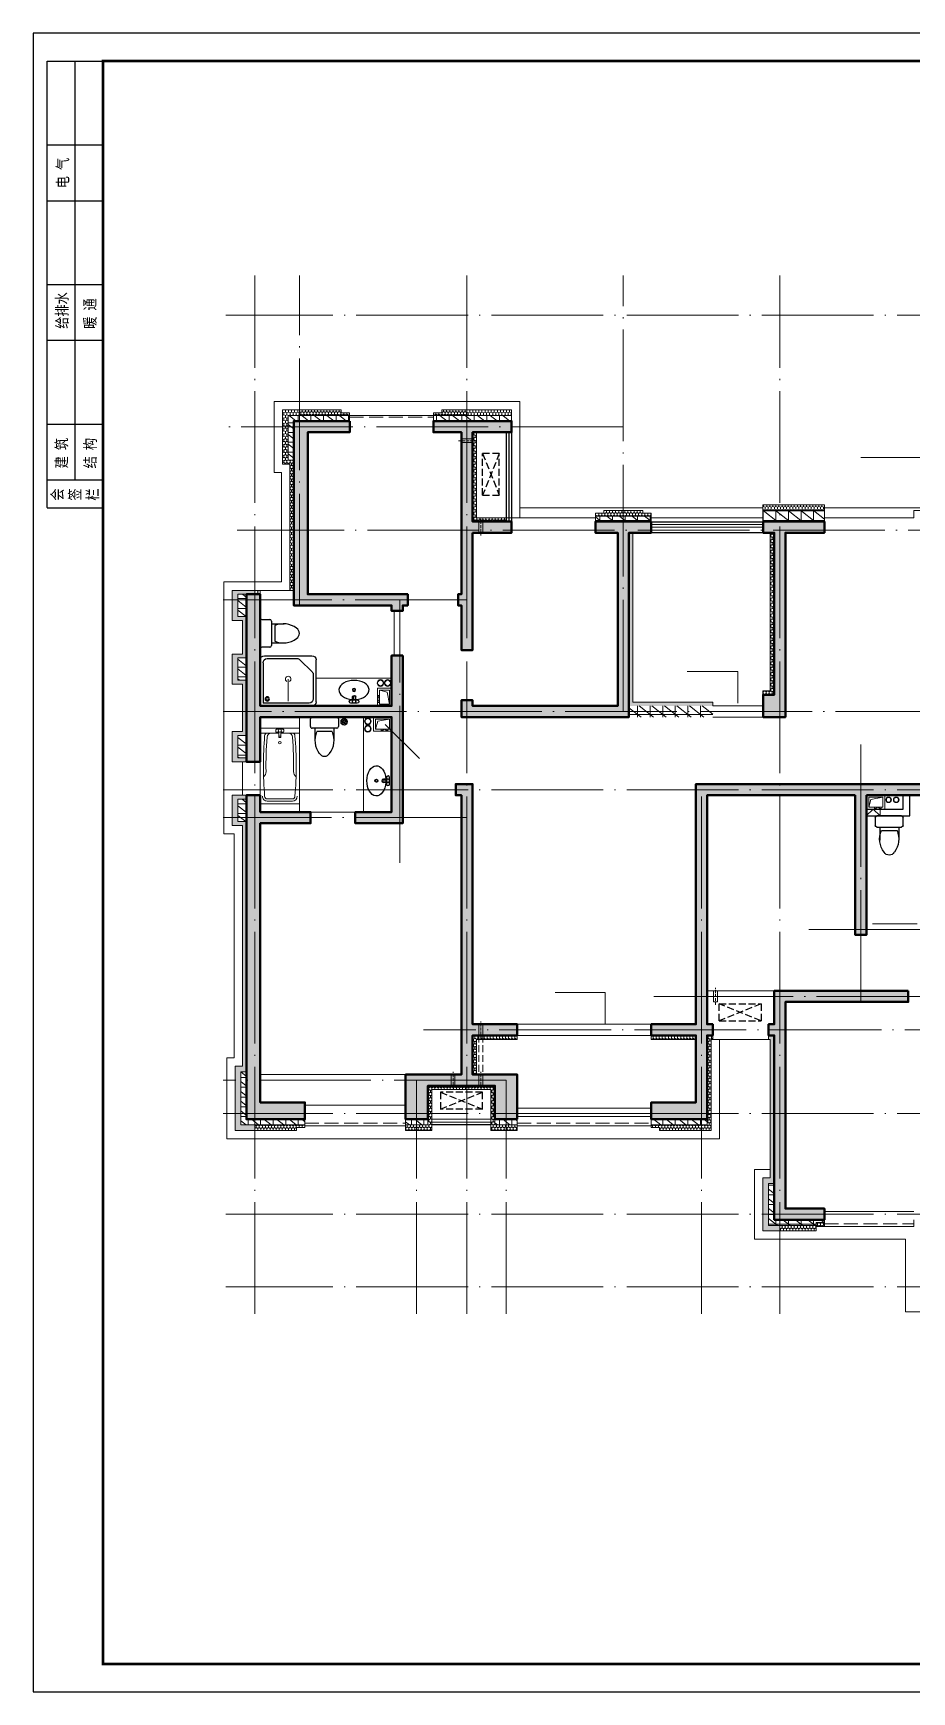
# Model space of a CAD drawing. Extents: x -32901 to 215436, y -92047 to 137701.
# Drawn here: x 162886 to 178616, y -92047 to -62347 of the extents above; entities that cross this region are included whole.
import ezdxf

# ---------------------------------------------------------------- set-up
doc = ezdxf.new("R2010")
doc.units = 0
doc.header["$LTSCALE"] = 1000
doc.header["$MEASUREMENT"] = 0
doc.linetypes.add('DASH', pattern=[0.35, 0.25, -0.1])
doc.linetypes.add('DOTE', pattern=[2.42, 2, -0.2, 0.02, -0.2])
doc.layers.get('0').update_dxf_attribs({"linetype": 'CONTINUOUS'})
for name, color, linetype, lineweight in [('AXIS', 3, 'CONTINUOUS', 20), ('DOTE', 1, 'CONTINUOUS', 9), ('LVTRY', 6, 'CONTINUOUS', 20), ('PUB_DIM', 3, 'CONTINUOUS', 20), ('PUB_TITLE', 4, 'CONTINUOUS', 25), ('TK', 7, 'CONTINUOUS', 25), ('WINDOW', 4, 'CONTINUOUS', 20), ('保温', 71, 'CONTINUOUS', 15), ('剪力墙', 150, 'CONTINUOUS', 50), ('墙填充', 254, 'CONTINUOUS', 18), ('栏杆', 40, 'CONTINUOUS', 18), ('洁具', 6, 'CONTINUOUS', 25), ('洞口层', 20, 'CONTINUOUS', 5), ('看线', 30, 'CONTINUOUS', 25), ('空心砖', 8, 'CONTINUOUS', 15), ('装饰墙', 11, 'CONTINUOUS', 15), ('装饰线', 201, 'CONTINUOUS', 18)]:
    doc.layers.add(name, color=color, linetype=linetype, lineweight=lineweight)
doc.styles.add('-宋体', font='NSimSun.ttf', dxfattribs={"width": 0.8})
doc.styles.add('dim_font', font='SIMPLEX.shx', dxfattribs={"width": 0.6})
pattern_1 = [(90, (489932.66, -65931.273), (27.4963, 47.625), [31.75, -63.5]), (330, (489932.66, -65931.273), (27.4963099, -47.6249943), [31.75, -63.5]), (30, (489932.66, -65931.273), (54.9926099, 5.7e-06), [-63.5, 31.75])]
pattern_2 = [(90, (489932.66, -145331.404), (27.4963, 47.625), [31.75, -63.5]), (330, (489932.66, -145331.404), (27.4963099, -47.6249943), [31.75, -63.5]), (30, (489932.66, -145331.404), (54.9926099, 5.7e-06), [-63.5, 31.75])]
pattern_3 = [(90, (422082.054, 72327.727), (27.4963, 47.625), [31.75, -63.5]), (330, (422082.054, 72327.727), (27.4963099, -47.6249943), [31.75, -63.5]), (30, (422082.054, 72327.727), (54.9926099, 5.7e-06), [-63.5, 31.75])]
pattern_4 = [(90, (422082.054, -83822.007), (27.4963, 47.625), [31.75, -63.5]), (330, (422082.054, -83822.007), (27.49631, -47.6249943), [31.75, -63.5]), (30, (422082.054, -83822.007), (54.99261, 5.7e-06), [-63.5, 31.75])]
pattern_5 = [(180, (422082.05, 20277.73), (0, 175), []), (142.125, (421882.05, 20277.73), (84.80764, 109.03833), []), (90, (421882.05, 20277.73), (225, 1e-14), [])]
pattern_6 = [(45, (8803.1, 34278.047), (-35.355339, 35.355339), []), (50, (8803.1, 34278.05), (143.452037, -12.550427), [15, -165]), (355, (8803.1, 34278.05), (-27.75027, 150.43843), [12, -132]), (100.4514, (8815.05, 34277), (115.701876, 137.88791), [12.74804, -140.22842]), (46.1842, (8803.1, 34318.05), (213.44821, -33.1038), [22.5, -247.5]), (96.6356, (8820.89, 34315.29), (186.93254, 194.82357), [19.12206, -210.3426]), (351.1842, (8803.1, 34318.05), (186.93239, 194.82372), [18, -198]), (21, (8823.1, 34308.05), (119.38141, -80.52378), [15, -165]), (326, (8823.1, 34308.05), (48.663066, 145.03001), [12, -132]), (71.4514, (8833.05, 34301.34), (168.044526, 64.5061), [12.74804, -140.22842]), (37.5, (8803.1, 34278.047), (2.431971, 66.578771), [0, -130.4, 0, -134, 0, -132.5]), (7.5, (8803.1, 34278.05), (52.613907, 78.882342), [0, -76.4, 0, -127.4, 0, -50.5]), (327.5, (8758.5, 34278.047), (106.764487, -4.510974), [0, -50, 0, -156, 0, -207]), (317.5, (8738.5, 34278.05), (116.637234, 20.020996), [0, -65, 0, -103.6, 0, -147])]
pattern_7 = [(45, (-188159.54, 103053.335), (-35.355339, 35.355339), []), (50, (-188159.54, 103053.33), (143.452037, -12.550427), [15, -165]), (355, (-188159.54, 103053.33), (-27.750267, 150.438427), [12, -132]), (100.4514, (-188147.59, 103052.29), (115.701876, 137.88791), [12.74804, -140.228422]), (46.1842, (-188159.54, 103093.33), (213.44821, -33.1038), [22.5, -247.5]), (96.6356, (-188141.75, 103090.58), (186.93254, 194.82357), [19.12206, -210.3426]), (351.1842, (-188159.54, 103093.33), (186.93239, 194.82372), [18, -198]), (21, (-188139.54, 103083.33), (119.38141, -80.523778), [15, -165]), (326, (-188139.54, 103083.33), (48.663066, 145.03001), [12, -132]), (71.4514, (-188129.59, 103076.62), (168.044526, 64.5061), [12.74804, -140.228422]), (37.5, (-188159.54, 103053.335), (2.431971, 66.578771), [0, -130.4, 0, -134, 0, -132.5]), (7.5, (-188159.54, 103053.335), (52.613907, 78.882342), [0, -76.4, 0, -127.4, 0, -50.5]), (327.5, (-188204.14, 103053.335), (106.764487, -4.5109743), [0, -50, 0, -156, 0, -207]), (317.5, (-188224.14, 103053.33), (116.637234, 20.020996), [0, -65, 0, -103.6, 0, -147])]

# ---------------------------------------------------------------- blocks, each defined once
blk = doc.blocks.new('j3')
at = {"layer": '洁具'}
for p, q in [((0, -220), (0, 220)), ((30, 250), (170, 250)), ((200, 220), (200, -220)), ((200, 170), (430, 170)), ((260, 140), (260, -140)), ((170, -250), (30, -250)), ((200, -170), (430, -170))]:
    blk.add_line(p, q, dxfattribs=at)
for centre, radius, start, end in [((30, 220), 30, 90, 180), ((170, 220), 30, 0, 90), ((413, -227), 398, 53.3619, 112.5495), ((590, 0), 110, 303.4509, 56.5491), ((30, -220), 30, 180, 270), ((170, -220), 30, 270, 0), ((413, 227), 398, 247.4505, 306.6381)]:
    blk.add_arc(centre, radius, start, end, dxfattribs=at)
at = {"style": 'dim_font', "width": 0.8, "flags": 9}
for tag in ['YSIZE', 'XSIZE']:
    blk.add_attdef(tag, (0, 0), '', height=0.5, rotation=270, dxfattribs=at)
blk = doc.blocks.new('_LV10')
blk.add_line((0, -37), (0, -432))
blk.add_arc((0, -432), 50, 121.0332, 58.9668)
blk = doc.blocks.new('j1')
at = {"layer": '洁具'}
for p, q in [((-29, 29), (-111, 29)), ((-29, 29), (-111, 29)), ((-111, 18), (-51, 18)), ((-111, 18), (-51, 18)), ((-58, 58), (-58, 29)), ((-58, 58), (-58, 29)), ((-58, 18), (-58, -18)), ((-58, 18), (-58, -18)), ((0, -58), (0, 58)), ((0, -58), (0, 58)), ((-111, -18), (-51, -18)), ((-111, -18), (-51, -18)), ((-29, -29), (-111, -29)), ((-29, -29), (-111, -29)), ((-58, -29), (-58, -58)), ((-58, -29), (-58, -58))]:
    blk.add_line(p, q, dxfattribs=at)
for radius in [27, 27, 22.5, 22.5]:
    blk.add_circle((-237, 0), radius, dxfattribs=at)
for centre, radius, start, end in [((-111, 0), 28.8, 90, 270), ((-111, 0), 28.8, 90, 270), ((-111, 0), 18, 90, 270), ((-111, 0), 18, 90, 270), ((-29, 58), 28.8, 0, 180), ((-29, 58), 28.8, 0, 180), ((-29, 0), 28.8, 141.3178, 218.6822), ((-29, 0), 28.8, 141.3178, 218.6822), ((-29, 0), 28.8, 270, 90), ((-29, 0), 28.8, 270, 90), ((-29, -58), 28.8, 180, 0), ((-29, -58), 28.8, 180, 0)]:
    blk.add_arc(centre, radius, start, end, dxfattribs=at)
at = {"layer": '洁具', "extrusion": (0, 0, -1)}
for start_param, end_param in [(1.677666, 7.747112), (1.677666, 7.747112), (1.50408, 1.637512), (1.50408, 1.637512)]:
    blk.add_ellipse((-237, 0), major_axis=(0, 270), ratio=0.633333, start_param=start_param, end_param=end_param, dxfattribs=at)
blk = doc.blocks.new('jjg1')
at = {"layer": 'LVTRY'}
for points in [[(-250, 320), (0, 320), (0, 0), (-250, 0)], [(-215, 285), (-35, 285), (-35, 35), (-215, 35)]]:
    blk.add_lwpolyline(points, close=True, dxfattribs=at)
blk.add_lwpolyline([(-215, 255), (-250, 255), (-215, 195), (-250, 135), (-215, 135)], dxfattribs=at)
at = {"layer": 'PUB_DIM'}
blk.add_lwpolyline([(-215, 35), (-75, 73), (-35, 285)], dxfattribs=at)
blk = doc.blocks.new('yg3')
at = {"layer": '洁具'}
for p, q in [((-75, 900), (-925, 900)), ((-1000, 75), (-1000, 825)), ((-928, 609), (-709, 828)), ((-125, 850), (-656, 850)), ((-50, 775), (-50, 50)), ((0, 0), (0, 825)), ((-950, 556), (-950, 125)), ((-925, 0), (0, 0)), ((-875, 50), (-50, 50))]:
    blk.add_line(p, q, dxfattribs=at)
for radius in [38.8, 23.8]:
    blk.add_circle((-125, 125), radius, dxfattribs=at)
for centre, start, end in [((-925, 825), 90, 180), ((-75, 825), 0, 90), ((-875, 556), 135, 180), ((-656, 775), 90, 135), ((-125, 775), 0, 90), ((-925, 75), 180, 270), ((-875, 125), 180, 270)]:
    blk.add_arc(centre, 75, start, end, dxfattribs=at)
blk = doc.blocks.new('yg01')
at = {"layer": 'LVTRY'}
for p, q in [((0, -715), (0, 63)), ((0, 63), (1500, 63)), ((96, -309), (96, 63)), ((96, -309), (96, 63)), ((96, -309), (96, 63)), ((1500, 63), (1500, -715)), ((17, -392), (17, -261)), ((31, -248), (65, -248)), ((78, -300), (78, -261)), ((87, -309), (176, -309)), ((87, -309), (176, -309)), ((96, -77), (96, -309)), ((157, -337), (157, -316)), ((183, -337), (183, -316)), ((1404, -77), (1404, -576)), ((1448, -77), (1448, -576)), ((1448, -77), (1448, -576)), ((31, -405), (65, -405)), ((78, -392), (78, -352)), ((87, -344), (176, -344)), ((96, -715), (96, -344)), ((96, -715), (96, -344)), ((96, -715), (96, -344)), ((96, -344), (96, -576)), ((1500, -715), (0, -715))]:
    blk.add_line(p, q, dxfattribs=at)
for centre, radius in [((48, -326), 30.5), ((286, -326), 26.2)]:
    blk.add_circle(centre, radius, dxfattribs=at)
for centre, radius, start, end in [((750, -6932), 6933, 85.0209, 94.9791), ((1352, -77), 95.9, 0, 90), ((31, -261), 13.1, 90, 180), ((65, -261), 13.1, 0, 90), ((87, -300), 8.72, 180, 270), ((148, -77), 52.3, 90, 180), ((183, -162), 87.2, 94.7863, 180), ((150, -316), 6.98, 0, 90), ((750, -6932), 6881, 89.0758, 94.7863), ((176, -316), 6.98, 0, 90), ((863, 79), 131, 269.0758, 321.7771), ((1352, -77), 52.3, 0, 90), ((31, -392), 13.1, 180, 270), ((65, -392), 13.1, 270, 0), ((87, -352), 8.72, 90, 180), ((183, -491), 87.2, 180, 265.2137), ((148, -576), 52.3, 180, 270), ((750, 6279), 6933, 265.0209, 274.9791), ((150, -337), 6.98, 270, 0), ((176, -337), 6.98, 270, 0), ((750, 6279), 6881, 265.2137, 270.9242), ((863, -732), 131, 38.2229, 90.9242), ((1352, -576), 52.3, 270, 0), ((1352, -576), 95.9, 270, 0)]:
    blk.add_arc(centre, radius, start, end, dxfattribs=at)
blk = doc.blocks.new('dil')
at = {"layer": 'LVTRY'}
for p, q in [((-58, 14), (36, -48)), ((-50, 33), (50, -33)), ((-37, 48), (58, -14)), ((-16, 58), (60, 9)), ((-59, -9), (15, -58))]:
    blk.add_line(p, q, dxfattribs=at)
blk.add_circle((0, 0), 60, dxfattribs=at)
blk = doc.blocks.new('ktj1')
at = {"layer": '洁具', "linetype": 'DASH', "ltscale": 0.5}
blk.add_lwpolyline([(750, 0), (750, 300), (0, 300), (750, 0), (0, 0), (750, 300), (0, 300), (0, 0)], dxfattribs=at)
blk = doc.blocks.new('1')
at = {"layer": '洞口层', "linetype": 'DASH', "ltscale": 0.2}
blk.add_line((380920, -27067), (381220, -27067), dxfattribs=at)
at = {"layer": '洞口层'}
for p, q in [((380970, -27032), (381170, -27032)), ((380970, -27032), (380970, -27102)), ((380970, -27102), (381170, -27102)), ((381170, -27032), (381170, -27102))]:
    blk.add_line(p, q, dxfattribs=at)
blk = doc.blocks.new('剪力墙1')
at = {"layer": '墙填充'}
h = blk.add_hatch(dxfattribs=at)
h.set_pattern_fill('钢筋混凝土', color=256, scale=20, style=0)
h.set_pattern_definition([(45, (-291708.287, -29440.89), (-35.355339, 35.355339), []), (50, (-291708.29, -29440.89), (143.452037, -12.550427), [15, -165]), (355, (-291708.29, -29440.89), (-27.750267, 150.438427), [12, -132]), (100.4514, (-291696.33, -29441.94), (115.701876, 137.887908), [12.748038, -140.228422]), (46.1842, (-291708.29, -29400.89), (213.44821, -33.103803), [22.5, -247.5]), (96.6356, (-291690.5, -29403.65), (186.93254, 194.823574), [19.12206, -210.3426]), (351.1842, (-291708.29, -29400.9), (186.93239, 194.82372), [18, -198]), (21, (-291688.29, -29410.89), (119.38141, -80.523778), [15, -165]), (326, (-291688.29, -29410.89), (48.663066, 145.03001), [12, -132]), (71.4514, (-291678.34, -29417.6), (168.044526, 64.5061), [12.748038, -140.228422]), (37.5, (-291708.287, -29440.89), (2.431971, 66.5787708), [0, -130.4, 0, -134, 0, -132.5]), (7.5, (-291708.29, -29440.89), (52.6139075, 78.882342), [0, -76.4, 0, -127.4, 0, -50.5]), (327.5, (-291752.887, -29440.89), (106.7644872, -4.5109743), [0, -50, 0, -156, 0, -207]), (317.5, (-291772.89, -29440.89), (116.637234, 20.020996), [0, -65, 0, -103.6, 0, -147])])
h.paths.add_polyline_path([(319381, 75838), (319881, 75838), (319881, 76038), (318481, 76038), (318481, 75838), (319181, 75838), (319181, 74238), (318481, 74238), (318481, 74038), (319181, 74038), (319181, 71938), (319381, 71938), (319381, 72738), (319441, 72738), (319441, 72938), (319381, 72938)])
h = blk.add_hatch(dxfattribs=at)
h.set_pattern_fill('钢筋混凝土', color=256, scale=20, style=0)
h.set_pattern_definition(pattern_6)
h.paths.add_polyline_path([(322381, 72738), (322381, 76038), (321381, 76038), (321381, 75838), (322131, 75838), (322131, 72938), (320341, 72938), (320341, 72738), (320431, 72738), (320431, 72638), (320631, 72638), (320631, 72738)])
h = blk.add_hatch(dxfattribs=at)
h.set_pattern_fill('钢筋混凝土', color=256, scale=20, style=0)
h.set_pattern_definition(pattern_7)
h.paths.add_polyline_path([(313981, 70738), (313981, 71138), (313781, 71138), (313781, 74038), (313981, 74038), (313981, 74238), (312881, 74238), (312881, 74038), (313581, 74038), (313581, 70738)])
h = blk.add_hatch(dxfattribs=at)
h.set_pattern_fill('钢筋混凝土', color=256, scale=20, style=0)
h.set_pattern_definition(pattern_7)
h.paths.add_polyline_path([(316581, 70938), (316581, 74038), (316981, 74038), (316981, 74238), (315981, 74238), (315981, 74038), (316381, 74038), (316381, 70738), (319381, 70738), (319381, 71038), (319181, 71038), (319181, 70938)])
h = blk.add_hatch(dxfattribs=at)
h.set_pattern_fill('钢筋混凝土', color=256, scale=20, style=0)
h.set_pattern_definition(pattern_6)
h.paths.add_polyline_path([(320431, 68838), (321281, 68838), (321281, 69038), (320631, 69038), (320631, 70738), (322981, 70738), (322981, 69938), (323231, 69938), (323231, 72938), (322981, 72938), (322981, 70938), (320631, 70938), (320631, 71838), (320431, 71838)])
h = blk.add_hatch(dxfattribs=at)
h.set_pattern_fill('钢筋混凝土', color=256, scale=20, style=0)
h.set_pattern_definition(pattern_7)
h.paths.add_polyline_path([(314981, 65238), (314881, 65238), (314881, 65038), (314981, 65038), (314981, 63538), (315981, 63538), (315981, 63838), (315181, 63838), (315181, 65038), (315981, 65038), (315981, 65238), (315181, 65238), (315181, 69538), (310181, 69538), (310181, 69338), (310181, 66838), (310381, 66838), (310381, 67038), (310381, 69338), (312131, 69338), (312131, 66838), (312331, 66838), (312331, 69338), (314981, 69338)])
h = blk.add_hatch(dxfattribs=at)
h.set_pattern_fill('钢筋混凝土', color=256, scale=20, style=0)
h.set_pattern_definition(pattern_6)
h.paths.add_polyline_path([(319181, 65238), (318381, 65238), (318381, 65038), (319181, 65038), (319181, 64338), (318381, 64338), (318381, 63538), (318781, 63538), (318781, 64138), (319981, 64138), (319981, 63538), (320381, 63538), (320381, 64338), (319381, 64338), (319381, 69338), (319481, 69338), (319481, 69538), (319181, 69538)])
h = blk.add_hatch(dxfattribs=at)
h.set_pattern_fill('钢筋混凝土', color=256, scale=20, style=0)
h.set_pattern_definition(pattern_6)
h.paths.add_polyline_path([(322981, 68838), (322981, 63838), (322181, 63838), (322181, 63538), (323231, 63538), (323231, 69338), (322981, 69338), (322981, 69038), (322081, 69038), (322081, 68838)])
h = blk.add_hatch(dxfattribs=at)
h.set_pattern_fill('钢筋混凝土', color=256, scale=20, style=0)
h.set_pattern_definition(pattern_6)
h.paths.add_polyline_path([(313781, 65038), (313881, 65038), (313881, 65238), (313781, 65238), (313781, 65838), (311381, 65838), (311381, 65638), (313581, 65638), (313581, 61938), (312881, 61938), (312881, 61738), (313781, 61738)])
at = {"layer": '剪力墙'}
for points in [[(319181, 74038), (318481, 74038), (318481, 74238), (319181, 74238), (319181, 75838), (318481, 75838), (318481, 76038), (319881, 76038), (319881, 75838), (319381, 75838), (319381, 72938), (319441, 72938), (319441, 72738), (319381, 72738), (319381, 71938), (319181, 71938), (319181, 74038)], [(312331, 69338), (314981, 69338), (314981, 65238), (314881, 65238), (314881, 65038), (314981, 65038), (314981, 63538), (315981, 63538), (315981, 63838), (315181, 63838), (315181, 65038), (315981, 65038), (315981, 65238), (315181, 65238), (315181, 69538), (310181, 69538), (310181, 69338), (310181, 66838), (310381, 66838), (310381, 67038), (310381, 67038), (310381, 69338), (312131, 69338)], [(312131, 69338), (312131, 66838), (312331, 66838), (312331, 69338)]]:
    blk.add_lwpolyline(points, dxfattribs=at)
for points in [[(321381, 76038), (321381, 75838), (322131, 75838), (322131, 72938), (320341, 72938), (320341, 72738), (320431, 72738), (320431, 72638), (320631, 72638), (320631, 72738), (322381, 72738), (322381, 76038)], [(312881, 74238), (312881, 74038), (313581, 74038), (313581, 70738), (313981, 70738), (313981, 71138), (313781, 71138), (313781, 74038), (313981, 74038), (313981, 74238)], [(315981, 74238), (315981, 74038), (316381, 74038), (316381, 70738), (319381, 70738), (319381, 71038), (319181, 71038), (319181, 70938), (316581, 70938), (316581, 74038), (316981, 74038), (316981, 74238)], [(320431, 71838), (320431, 68838), (321281, 68838), (321281, 69038), (320631, 69038), (320631, 70738), (322981, 70738), (322981, 69938), (323231, 69938), (323231, 72938), (322981, 72938), (322981, 70938), (320631, 70938), (320631, 71838)], [(318381, 63538), (318781, 63538), (318781, 64138), (319981, 64138), (319981, 63538), (320381, 63538), (320381, 64338), (319381, 64338), (319381, 69338), (319481, 69338), (319481, 69538), (319181, 69538), (319181, 65238), (318381, 65238), (318381, 65038), (319181, 65038), (319181, 64338), (318381, 64338)], [(322981, 69338), (322981, 69038), (322081, 69038), (322081, 68838), (322981, 68838), (322981, 63838), (322181, 63838), (322181, 63538), (323231, 63538), (323231, 69338)], [(311381, 65838), (311381, 65638), (313581, 65638), (313581, 61938), (312881, 61938), (312881, 61738), (313781, 61738), (313781, 65038), (313881, 65038), (313881, 65238), (313781, 65238), (313781, 65838)]]:
    blk.add_lwpolyline(points, close=True, dxfattribs=at)
blk = doc.blocks.new('001')
at = {"layer": 'TK'}
for p, q in [((-3000, -23985), (-3000, 0)), ((-3000, 0), (0, 0)), ((-1500, -22500), (-1500, 0)), ((0, -23985), (0, 0)), ((-3000, -4500), (0, -4500)), ((-3000, -7500), (0, -7500)), ((-3000, -12000), (0, -12000)), ((-3000, -15000), (0, -15000)), ((-3000, -19500), (0, -19500)), ((-3000, -22500), (0, -22500)), ((-2985, -24000), (-15, -24000))]:
    blk.add_line(p, q, dxfattribs=at)
for centre, start, end in [((-2985, -23985), 180, 270), ((-15, -23985), 270, 0)]:
    blk.add_arc(centre, 15, start, end, dxfattribs=at)
at = {"layer": 'TK', "style": '-宋体', "width": 0.8}
for s, p in [('电 气', (-1865, -6832)), ('给排水', (-1903, -14379)), ('暖 通', (-400, -14379)), ('建 筑', (-1924, -21880)), ('结 构', (-388, -21880)), ('会', (-2157, -23611)), ('签', (-1205, -23609)), ('栏', (-261, -23609))]:
    blk.add_text(s, height=600, rotation=90, dxfattribs=at).set_placement(p)
blk = doc.blocks.new('5tkA1+')
at = {"layer": 'PUB_TITLE'}
blk.add_lwpolyline([(0, 0), (52550, 0), (52550, 29700), (0, 29700)], close=True, dxfattribs=at)
at = {"layer": 'PUB_TITLE', "const_width": 50}
blk.add_lwpolyline([(1250, 500), (52050, 500), (52050, 29200), (1250, 29200)], close=True, dxfattribs=at)
at = {"layer": 'TK', "ltscale": 60, "xscale": 0.3333249967545271, "yscale": 0.3333249966381118, "zscale": 0.33332499666675}
blk.add_blockref('001', (1250, 29200), dxfattribs=at)

msp = doc.modelspace()

# ---------------------------------------------------------------- hatches: boundary and pattern name
at = {"layer": '保温', "ltscale": 500}
h = msp.add_hatch(dxfattribs=at)
h.set_pattern_fill('HONEY', color=256, scale=20, angle=90, style=0)
h.set_pattern_definition(pattern_2)
h.paths.add_polyline_path([(167351, -69094), (167651, -69094), (167651, -69194), (167451, -69194), (167451, -69394), (167351, -69394)])
h.paths.add_polyline_path([(167351, -69394), (167451, -69394), (167451, -69994), (167551, -69994), (167551, -71194), (167481, -71194), (167481, -70064), (167351, -70064)])
h = msp.add_hatch(dxfattribs=at)
h.set_pattern_fill('HONEY', color=256, scale=20, angle=90, style=0)
h.set_pattern_definition(pattern_1)
h.paths.add_polyline_path([(167651, -69094), (168401, -69094), (168401, -69144), (168551, -69144), (168551, -69194), (167651, -69194)])
h = msp.add_hatch(dxfattribs=at)
h.set_pattern_fill('HONEY', color=256, scale=20, angle=90, style=0)
h.set_pattern_definition(pattern_1)
h.paths.add_polyline_path([(170051, -69144), (170201, -69144), (170201, -69094), (170651, -69094), (170651, -69194), (170051, -69194)])
h = msp.add_hatch(dxfattribs=at)
h.set_pattern_fill('HONEY', color=256, scale=20, angle=90, style=0)
h.set_pattern_definition(pattern_2)
h.paths.add_polyline_path([(170651, -69094), (171451, -69094), (171451, -69194), (170651, -69194)])
h = msp.add_hatch(dxfattribs=at)
h.set_pattern_fill('HONEY', color=256, scale=20, angle=90, style=0)
h.set_pattern_definition([(90, (418129.254, 41051.318), (27.4963, 47.625), [31.75, -63.5]), (330, (418129.254, 41051.318), (27.4963099, -47.6249943), [31.75, -63.5]), (30, (418129.254, 41051.318), (54.9926099, 5.7e-06), [-63.5, 31.75])])
h.paths.add_polyline_path([(170751, -69494), (170821, -69494), (170821, -71024), (171147, -71024), (171045, -71094), (170751, -71094)])
h.paths.add_polyline_path([(171045, -71094), (171147, -71024), (171351, -71024), (171351, -71094)])
h = msp.add_hatch(dxfattribs=at)
h.set_pattern_fill('HONEY', color=256, scale=20, angle=90, style=0)
h.set_pattern_definition(pattern_1)
h.paths.add_polyline_path([(173451, -70894), (173801, -70894), (173801, -70944), (173951, -70944), (173951, -70994), (173451, -70994)])
h.paths.add_polyline_path([(172951, -70944), (173101, -70944), (173101, -70894), (173451, -70894), (173451, -70994), (172951, -70994)])
h = msp.add_hatch(dxfattribs=at)
h.set_pattern_fill('HONEY', color=256, scale=20, angle=90, style=0)
h.set_pattern_definition(pattern_4)
h.paths.add_polyline_path([(176251, -70794), (177051, -70794), (177051, -70894), (176251, -70894)])
h.paths.add_polyline_path([(175951, -70794), (176251, -70794), (176251, -70894), (175951, -70894)])
h = msp.add_hatch(dxfattribs=at)
h.set_pattern_fill('HONEY', color=256, scale=20, angle=90, style=0)
h.set_pattern_definition(pattern_2)
h.paths.add_polyline_path([(167481, -71194), (167551, -71194), (167551, -72324), (167481, -72324)])
h = msp.add_hatch(dxfattribs=at)
h.set_pattern_fill('HONEY', color=256, scale=20, angle=90, style=0)
h.set_pattern_definition(pattern_1)
h.paths.add_polyline_path([(173551, -71294), (173621, -71294), (173621, -74324), (175051, -74324), (175051, -74394), (173551, -74394)])
h = msp.add_hatch(dxfattribs=at)
h.set_pattern_fill('HONEY', color=256, scale=20, angle=90, style=0)
h.set_pattern_definition(pattern_1)
h.paths.add_polyline_path([(176081, -71294), (176151, -71294), (176151, -74194), (175951, -74194), (175951, -74124), (176081, -74124)])
h = msp.add_hatch(dxfattribs=at)
h.set_pattern_fill('HONEY', color=256, scale=20, angle=90, style=0)
h.set_pattern_definition(pattern_4)
h.paths.add_polyline_path([(166551, -75324), (166701, -75324), (166701, -75394), (166451, -75394), (166451, -74854), (166631, -74854), (166631, -74004), (166451, -74004), (166451, -73464), (166631, -73464), (166631, -72864), (166451, -72864), (166451, -72324), (166851, -72324), (166851, -72394), (166551, -72394), (166551, -72794), (166701, -72794), (166701, -73534), (166551, -73534), (166551, -73934), (166701, -73934), (166701, -74924), (166551, -74924)])
h = msp.add_hatch(dxfattribs=at)
h.set_pattern_fill('HONEY', color=256, scale=20, angle=90, style=0)
h.set_pattern_definition(pattern_2)
h.paths.add_polyline_path([(166851, -72324), (166951, -72324), (166951, -72394), (166851, -72394)])
h = msp.add_hatch(dxfattribs=at)
h.set_pattern_fill('HONEY', color=256, scale=20, angle=90, style=0)
h.set_pattern_definition(pattern_2)
h.paths.add_polyline_path([(166451, -75994), (166631, -75994), (166701, -75994), (166701, -76064), (166551, -76064), (166551, -76464), (166701, -76464), (166701, -80944), (166601, -80944), (166601, -81894), (166851, -81894), (166851, -81994), (166501, -81994), (166501, -80844), (166631, -80844), (166631, -76534), (166451, -76534)])
h = msp.add_hatch(dxfattribs=at)
h.set_pattern_fill('HONEY', color=256, scale=20, angle=90, style=0)
h.set_pattern_definition(pattern_4)
h.paths.add_polyline_path([(173951, -80294), (174751, -80294), (174751, -80364), (173951, -80364)])
h.paths.add_polyline_path([(174225, -80389), (174225, -80099), (174000, -80099), (174000, -80389)], flags=9)
h = msp.add_hatch(dxfattribs=at)
h.set_pattern_fill('HONEY', color=256, scale=20, angle=90, style=0)
h.set_pattern_definition(pattern_4)
h.paths.add_polyline_path([(170936, -80294), (171551, -80294), (171551, -80364), (170936, -80364)])
h.paths.add_polyline_path([(170918, -80294), (170924, -80364), (170866, -80364), (170866, -80294)])
h.paths.add_polyline_path([(170918, -80294), (170936, -80294), (170936, -80364), (170924, -80364)])
h.paths.add_polyline_path([(170751, -80294), (170866, -80294), (170866, -80364), (170821, -80364), (170821, -80994), (170751, -80994)])
h = msp.add_hatch(dxfattribs=at)
h.set_pattern_fill('HONEY', color=256, scale=20, angle=90, style=0)
h.set_pattern_definition(pattern_4)
h.paths.add_polyline_path([(174951, -80294), (175051, -80294), (175051, -80364), (175021, -80364), (175021, -81694), (174951, -81694)])
h = msp.add_hatch(dxfattribs=at)
h.set_pattern_fill('HONEY', color=256, scale=20, angle=90, style=0)
h.set_pattern_definition(pattern_3)
h.paths.add_polyline_path([(176081, -80364), (176051, -80364), (176051, -80294), (176151, -80294), (176151, -82944), (176051, -82944), (176051, -83694), (176251, -83694), (176251, -83794), (175951, -83794), (175951, -82844), (176081, -82844)])
h = msp.add_hatch(dxfattribs=at)
h.set_pattern_fill('HONEY', color=256, scale=20, angle=90, style=0)
h.set_pattern_definition(pattern_3)
h.paths.add_polyline_path([(171351, -81894), (171551, -81894), (171551, -81994), (171351, -81994)])
h.paths.add_polyline_path([(171081, -81694), (171151, -81694), (171151, -81794), (171151, -81894), (171351, -81894), (171351, -81994), (171081, -81994)])
h.paths.add_polyline_path([(171081, -81264), (171003, -81264), (170997, -81194), (171151, -81194), (171151, -81694), (171081, -81694)])
h.paths.add_polyline_path([(170928, -81194), (170997, -81194), (171003, -81264), (170938, -81264)])
h.paths.add_polyline_path([(170651, -81194), (170928, -81194), (170938, -81264), (170651, -81264)])
h.paths.add_polyline_path([(169951, -81194), (170651, -81194), (170651, -81264), (170021, -81264), (170021, -81694), (169951, -81694)])
h.paths.add_polyline_path([(169951, -81794), (169951, -81694), (170021, -81694), (170021, -81994), (169751, -81994), (169751, -81894), (169951, -81894)])
h.paths.add_polyline_path([(169551, -81894), (169751, -81894), (169751, -81994), (169551, -81994)])
h = msp.add_hatch(dxfattribs=at)
h.set_pattern_fill('HONEY', color=256, scale=20, angle=90, style=0)
h.set_pattern_definition(pattern_2)
h.paths.add_polyline_path([(166851, -81894), (167751, -81894), (167751, -81944), (167601, -81944), (167601, -81994), (166851, -81994)])
h = msp.add_hatch(dxfattribs=at)
h.set_pattern_fill('HONEY', color=256, scale=20, angle=90, style=0)
h.set_pattern_definition(pattern_2)
h.paths.add_polyline_path([(173951, -81894), (174951, -81894), (174951, -81794), (174951, -81694), (175021, -81694), (175021, -81994), (174101, -81994), (174101, -81944), (173951, -81944)])
h.paths.add_polyline_path([(174659, -82089), (174659, -81799), (174434, -81799), (174434, -82089)], flags=9)
h = msp.add_hatch(dxfattribs=at)
h.set_pattern_fill('HONEY', color=256, scale=20, angle=90, style=0)
h.set_pattern_definition(pattern_3)
h.paths.add_polyline_path([(176251, -83694), (176901, -83694), (176901, -83644), (177051, -83644), (177051, -83714), (176901, -83714), (176901, -83794), (176251, -83794)])
at = {"layer": '空心砖', "ltscale": 500}
h = msp.add_hatch(dxfattribs=at)
h.set_pattern_fill('空心砖', color=256, scale=50, style=0)
h.set_pattern_definition(pattern_5)
h.paths.add_polyline_path([(167651, -69194), (168551, -69194), (168551, -69224), (168551, -69294), (167651, -69294)])
h.paths.add_polyline_path([(167451, -69194), (167651, -69194), (167651, -69294), (167551, -69294), (167551, -69394), (167451, -69394)])
h.paths.add_polyline_path([(167451, -69394), (167551, -69394), (167551, -69994), (167451, -69994)])
h = msp.add_hatch(dxfattribs=at)
h.set_pattern_fill('空心砖', color=256, scale=50, style=0)
h.set_pattern_definition(pattern_5)
h.paths.add_polyline_path([(170855, -69194), (171451, -69194), (171451, -69294), (170816, -69294)])
h.paths.add_polyline_path([(170651, -69194), (170855, -69194), (170816, -69294), (170651, -69294)])
h.paths.add_polyline_path([(170051, -69194), (170651, -69194), (170651, -69294), (170051, -69294)])
h = msp.add_hatch(dxfattribs=at)
h.set_pattern_fill('空心砖', color=256, scale=50, style=0)
h.set_pattern_definition(pattern_5)
h.paths.add_polyline_path([(175951, -70894), (176251, -70894), (176251, -71094), (175951, -71094)])
h.paths.add_polyline_path([(176251, -70894), (177051, -70894), (177051, -71024), (177051, -71094), (176251, -71094)])
h = msp.add_hatch(dxfattribs=at)
h.set_pattern_fill('空心砖', color=256, scale=50, style=0)
h.set_pattern_definition(pattern_5)
h.paths.add_polyline_path([(173451, -70994), (173951, -70994), (173951, -71024), (173951, -71094), (173451, -71094)])
h.paths.add_polyline_path([(172951, -70994), (173451, -70994), (173451, -71094), (172951, -71094)])
h = msp.add_hatch(dxfattribs=at)
h.set_pattern_fill('空心砖', color=256, scale=50, style=0)
h.set_pattern_definition(pattern_5)
h.paths.add_polyline_path([(166551, -72394), (166701, -72394), (166701, -72494), (166551, -72494)])
h.paths.add_polyline_path([(166551, -72494), (166701, -72494), (166701, -72794), (166551, -72794)])
h = msp.add_hatch(dxfattribs=at)
h.set_pattern_fill('空心砖', color=256, scale=50, style=0)
h.set_pattern_definition(pattern_5)
h.paths.add_polyline_path([(166551, -73534), (166701, -73534), (166701, -73934), (166551, -73934)])
h = msp.add_hatch(dxfattribs=at)
h.set_pattern_fill('空心砖', color=256, scale=50, style=0)
h.set_pattern_definition([(180, (422082.05, -83822), (0, 175), []), (142.125, (421882.05, -83822), (84.80764, 109.03833), []), (90, (421882.05, -83822), (225, 1e-14), [])])
h.paths.add_polyline_path([(175051, -74394), (173551, -74394), (173551, -74594), (175051, -74594)])
h = msp.add_hatch(dxfattribs=at)
h.set_pattern_fill('空心砖', color=256, scale=50, style=0)
h.set_pattern_definition(pattern_5)
h.paths.add_polyline_path([(166551, -74924), (166701, -74924), (166701, -75324), (166551, -75324)])
h = msp.add_hatch(dxfattribs=at)
h.set_pattern_fill('空心砖', color=256, scale=50, style=0)
h.set_pattern_definition(pattern_5)
h.paths.add_polyline_path([(166551, -76394), (166701, -76394), (166701, -76464), (166551, -76464)])
h.paths.add_polyline_path([(166551, -76064), (166701, -76064), (166701, -76394), (166551, -76394)])
h = msp.add_hatch(dxfattribs=at)
h.set_pattern_fill('空心砖', color=256, scale=50, style=0)
h.set_pattern_definition(pattern_5)
h.paths.add_polyline_path([(166601, -80944), (166701, -80944), (166701, -81094), (166601, -81094)])
h.paths.add_polyline_path([(166601, -81094), (166701, -81094), (166701, -81794), (166851, -81794), (166851, -81894), (166601, -81894)])
h.paths.add_polyline_path([(166851, -81794), (167751, -81794), (167751, -81894), (166851, -81894)])
h = msp.add_hatch(dxfattribs=at)
h.set_pattern_fill('空心砖', color=256, scale=50, style=0)
h.set_pattern_definition(pattern_5)
h.paths.add_polyline_path([(169551, -81794), (169751, -81794), (169751, -81894), (169551, -81894)])
h.paths.add_polyline_path([(169751, -81794), (169951, -81794), (169951, -81894), (169751, -81894)])
h.paths.add_polyline_path([(171151, -81794), (171351, -81794), (171351, -81894), (171151, -81894)])
h.paths.add_polyline_path([(171351, -81794), (171551, -81794), (171551, -81894), (171351, -81894)])
h = msp.add_hatch(dxfattribs=at)
h.set_pattern_fill('空心砖', color=256, scale=50, style=0)
h.set_pattern_definition(pattern_5)
h.paths.add_polyline_path([(173951, -81794), (174851, -81794), (174851, -81894), (173951, -81894)])
h.paths.add_polyline_path([(174851, -81794), (174951, -81794), (174951, -81894), (174851, -81894)])
h.paths.add_polyline_path([(174659, -82089), (174659, -81799), (174434, -81799), (174434, -82089)], flags=9)
h.paths.add_polyline_path([(174336, -82089), (174336, -81799), (174111, -81799), (174111, -82089)], flags=9)
h.paths.add_polyline_path([(174619, -81994), (174619, -81705), (174394, -81705), (174394, -81994)], flags=9)
h = msp.add_hatch(dxfattribs=at)
h.set_pattern_fill('空心砖', color=256, scale=50, style=0)
h.set_pattern_definition(pattern_5)
h.paths.add_polyline_path([(176051, -82944), (176151, -82944), (176151, -83494), (176051, -83494)])
h.paths.add_polyline_path([(176051, -83494), (176151, -83494), (176151, -83594), (176251, -83594), (176251, -83694), (176051, -83694)])
h.paths.add_polyline_path([(176251, -83594), (177051, -83594), (177051, -83644), (176901, -83644), (176901, -83694), (176251, -83694)])

# ---------------------------------------------------------------- linework, layer by layer
at = {"layer": 'AXIS'}
for p, q in [((178976, -69944), (177703, -69944)), ((177701, -75894), (177701, -75083)), ((169451, -76394), (169451, -77204)), ((177751, -78394), (176772, -78394)), ((175088, -79594), (173998, -79594)), ((170651, -80194), (169876, -80194))]:
    msp.add_line(p, q, dxfattribs=at)
at = {"layer": 'DOTE', "linetype": 'DOTE'}
for p, q in [((166851, -85278), (166851, -66688)), ((167651, -72594), (167651, -66688)), ((170651, -85278), (170651, -66688)), ((173451, -74494), (173451, -66688)), ((176251, -85278), (176251, -66688)), ((204551, -67394), (166337, -67394)), ((173451, -69394), (166337, -69394)), ((204751, -71244), (166537, -71244)), ((170651, -72494), (166287, -72494)), ((169451, -76394), (169451, -72494)), ((179251, -74494), (166287, -74494)), ((204551, -75894), (166287, -75894)), ((174851, -85278), (174851, -75894)), ((177701, -79694), (177701, -75794)), ((170646, -76394), (166287, -76394)), ((177751, -78394), (179651, -78394)), ((195851, -79594), (174851, -79594)), ((199851, -80194), (170651, -80194)), ((171351, -81094), (166287, -81094)), ((169751, -85278), (169751, -81094)), ((171351, -85278), (171351, -81094)), ((204551, -81694), (166287, -81694)), ((204551, -83494), (166337, -83494)), ((204551, -84794), (166337, -84794))]:
    msp.add_line(p, q, dxfattribs=at)
at = {"layer": 'LVTRY'}
for p, q in [((169301, -73894), (167951, -73894)), ((167651, -74594), (167651, -76294)), ((168801, -76294), (168801, -74594))]:
    msp.add_line(p, q, dxfattribs=at)
msp.add_lwpolyline([(178051, -76364), (178051, -76244), (177801, -76244), (177801, -76364), (178051, -76364), (177926, -76244), (177801, -76364)], dxfattribs=at)
for centre, radius in [((169103, -73983), 60), ((169103, -73983), 50), ((169232, -73983), 60), ((169232, -73983), 50), ((168877, -74669), 60), ((168877, -74669), 60), ((168877, -74801), 60), ((168877, -74801), 60), ((168877, -74669), 50), ((168877, -74801), 50), ((178200, -76075), 50), ((178337, -76075), 50), ((178200, -76075), 40), ((178337, -76075), 40)]:
    msp.add_circle(centre, radius, dxfattribs=at)
at = {"layer": 'PUB_DIM', "ltscale": 500}
msp.add_line((169802, -75332), (169185, -74725), dxfattribs=at)
for points in [[(175501, -74344), (175501, -73775), (174597, -73775)], [(173125, -80094), (173125, -79525), (172233, -79525)]]:
    msp.add_lwpolyline(points, dxfattribs=at)
at = {"layer": 'WINDOW'}
for p, q in [((168551, -69194), (170051, -69194)), ((169351, -72694), (169351, -73494)), ((175051, -74394), (175951, -74394)), ((175051, -74594), (175951, -74594)), ((167851, -76294), (168651, -76294)), ((178711, -78294), (177911, -78294)), ((176151, -79494), (174951, -79494)), ((173951, -80094), (171551, -80094)), ((171551, -80294), (173951, -80294)), ((169551, -80994), (166951, -80994)), ((173951, -81594), (171551, -81594))]:
    msp.add_line(p, q, dxfattribs=at)
for points in [[(167751, -81914), (169551, -81914)], [(171551, -81914), (173951, -81914)], [(177051, -83714), (178651, -83714), (178651, -83594)]]:
    msp.add_lwpolyline(points, dxfattribs=at)
at = {"layer": '保温'}
for p, q in [((166951, -72394), (166951, -72324)), ((167481, -72324), (167551, -72324)), ((166631, -75394), (166701, -75394)), ((166631, -75994), (166701, -75994)), ((175051, -80294), (175051, -80364)), ((176051, -80294), (176051, -80364))]:
    msp.add_line(p, q, dxfattribs=at)
for points in [[(167751, -81894), (167751, -81944), (167601, -81944), (167601, -81994), (166501, -81994), (166501, -80844), (166631, -80844), (166631, -76534), (166451, -76534), (166451, -75994), (166631, -75994), (166631, -75394), (166451, -75394), (166451, -74854), (166631, -74854), (166631, -74004), (166451, -74004), (166451, -73464), (166631, -73464), (166631, -72864), (166451, -72864), (166451, -72324), (167481, -72324), (167481, -70064), (167351, -70064), (167351, -69094), (168401, -69094)], [(168401, -69094), (168401, -69144), (168551, -69144), (168551, -69194)], [(170201, -69094), (170201, -69144), (170051, -69144), (170051, -69194)], [(170201, -69094), (171451, -69094), (171451, -69494), (170821, -69494), (170821, -71024), (172951, -71024), (172951, -70944)], [(173951, -70944), (173951, -71024), (175951, -71024), (175951, -70794), (177051, -70794), (177051, -71024), (178651, -71024), (178651, -70894), (179081, -70894), (179081, -69594), (179701, -69594), (179701, -69724), (181201, -69724)], [(173101, -70894), (173101, -70944), (172951, -70944)], [(173101, -70894), (173801, -70894)], [(173801, -70894), (173801, -70944), (173951, -70944)], [(173621, -71294), (173621, -74324), (175051, -74324), (175051, -74394)], [(175951, -74194), (175951, -74124), (176081, -74124), (176081, -71294)], [(171551, -80294), (171551, -80364), (170821, -80364), (170821, -80994)], [(173951, -80294), (173951, -80364), (174751, -80364)], [(173951, -81894), (173951, -81944), (174101, -81944), (174101, -81994), (175021, -81994), (175021, -80364), (176081, -80364), (176081, -82844), (175951, -82844), (175951, -83794), (176901, -83794), (176901, -83714), (177051, -83714), (177051, -83644)], [(169551, -81894), (169551, -81994), (170021, -81994), (170021, -81264), (171081, -81264), (171081, -81994), (171551, -81994), (171551, -81894)]]:
    msp.add_lwpolyline(points, dxfattribs=at)
at = {"layer": '保温', "linetype": 'DASH'}
for points in [[(168551, -69224), (170051, -69224)], [(167751, -81864), (169551, -81864)], [(171551, -81864), (173951, -81864)], [(177051, -83664), (178651, -83664)]]:
    msp.add_lwpolyline(points, dxfattribs=at)
at = {"layer": '栏杆'}
for p, q in [((173951, -71144), (175951, -71144)), ((173951, -71194), (175951, -71194)), ((171081, -81794), (170021, -81794)), ((171081, -81844), (170021, -81844)), ((173951, -81694), (171551, -81694)), ((173951, -81744), (171551, -81744))]:
    msp.add_line(p, q, dxfattribs=at)
for points in [[(167751, -81544), (169551, -81544)], [(177051, -83444), (178651, -83444)]]:
    msp.add_lwpolyline(points, dxfattribs=at)
at = {"layer": '洞口层', "linetype": 'DASH', "ltscale": 0.5}
for p, q in [((170866, -80294), (170866, -80994)), ((170936, -80294), (170936, -80994))]:
    msp.add_line(p, q, dxfattribs=at)
at = {"layer": '看线'}
for p, q in [((171351, -69494), (171351, -71094)), ((171401, -69494), (171401, -71094)), ((171451, -69494), (171451, -71094)), ((173951, -71094), (175951, -71094)), ((175951, -71294), (173951, -71294)), ((171081, -81894), (170021, -81894))]:
    msp.add_line(p, q, dxfattribs=at)
for points in [[(177811, -76244), (178461, -76244), (178461, -75994)], [(177811, -76364), (178581, -76364), (178581, -75994)]]:
    msp.add_lwpolyline(points, dxfattribs=at)
at = {"layer": '装饰墙'}
for points in [[(167551, -69994), (167551, -69294), (168551, -69294), (168551, -69194), (167451, -69194), (167451, -69994)], [(171451, -69194), (170051, -69194), (170051, -69294), (171451, -69294)], [(177051, -70894), (175951, -70894), (175951, -71094), (177051, -71094)], [(173951, -70994), (172951, -70994), (172951, -71094), (173951, -71094)], [(166701, -72394), (166551, -72394), (166551, -72794), (166701, -72794)], [(166701, -73534), (166551, -73534), (166551, -73934), (166701, -73934)], [(166701, -74924), (166551, -74924), (166551, -75324), (166701, -75324)], [(166701, -76064), (166551, -76064), (166551, -76464), (166701, -76464)], [(167751, -81794), (166701, -81794), (166701, -80944), (166601, -80944), (166601, -81894), (167751, -81894)], [(169951, -81794), (169551, -81794), (169551, -81894), (169951, -81894)], [(171551, -81794), (171151, -81794), (171151, -81894), (171551, -81894)], [(174951, -81794), (173951, -81794), (173951, -81894), (174951, -81894)]]:
    msp.add_lwpolyline(points, close=True, dxfattribs=at)
msp.add_lwpolyline([(177051, -83644), (177051, -83594), (176151, -83594), (176151, -82944), (176051, -82944), (176051, -83694), (176901, -83694), (176901, -83644), (177051, -83644)], dxfattribs=at)
at = {"layer": '装饰线'}
for p, q in [((171601, -70844), (175951, -70844)), ((177051, -70844), (178931, -70844))]:
    msp.add_line(p, q, dxfattribs=at)
for points in [[(171601, -71024), (171601, -68944), (167201, -68944), (167201, -70214), (167331, -70214), (167331, -72174), (166301, -72174), (166301, -76684), (166481, -76684), (166481, -80694), (166351, -80694), (166351, -82144), (175171, -82144), (175171, -80364)], [(194421, -82694), (194701, -82694), (194701, -83944), (192001, -83944), (192001, -85244), (178501, -85244), (178501, -83944), (175801, -83944), (175801, -82694), (176081, -82694)]]:
    msp.add_lwpolyline(points, dxfattribs=at)

# ---------------------------------------------------------------- block references
at = {"layer": 'LVTRY'}
msp.add_blockref('j3', (166951, -73094), dxfattribs=at)
at = {"layer": 'LVTRY', "xscale": -1}
msp.add_blockref('yg3', (166951, -74394), dxfattribs=at)
for name, p, rotation in [('_LV10', (167451, -74344), 180), ('jjg1', (169301, -74074), 180), ('jjg1', (169301, -74074), 180), ('jjg1', (168981, -74594), 270), ('jjg1', (168981, -74594), 270), ('jjg1', (177811, -75994), 270), ('jjg1', (177811, -75994), 270), ('j3', (178211, -76364), 90)]:
    msp.add_blockref(name, p, dxfattribs=dict(at, rotation=rotation))
at = {"layer": 'LVTRY', "extrusion": (0, 0, -1), "zscale": -1, "rotation": 269.8292264483216}
msp.add_blockref('j1', (-168631, -74344), dxfattribs=at)
at = {"layer": 'LVTRY', "xscale": 0.9000000000232831, "yscale": 0.9000000000232831, "zscale": 0.8999999999999999, "rotation": 270}
msp.add_blockref('yg01', (167595, -74794), dxfattribs=at)
at = {"layer": 'LVTRY', "rotation": 270}
msp.add_blockref('j3', (168101, -74594), dxfattribs=at)
at = {"layer": 'LVTRY', "extrusion": (0, 0, -1), "xscale": -1, "zscale": -1, "rotation": 0.1707735516787867}
msp.add_blockref('j1', (-169267, -75734), dxfattribs=at)
at = {"layer": '保温'}
msp.add_blockref('5tkA1+', (162886, -92047), dxfattribs=at)
at = {"layer": '洞口层'}
msp.add_blockref('1', (-210419, -42577), dxfattribs=at)
at = {"layer": '洞口层', "rotation": 90}
for p in [(143835, -452264), (148035, -460664), (143835, -461264), (143335, -462164), (143835, -462164)]:
    msp.add_blockref('1', p, dxfattribs=at)
at = {"layer": '空心砖', "xscale": -1}
msp.add_blockref('剪力墙1', (489933, -145331), dxfattribs=at)
at = {"layer": '装饰墙', "rotation": 270}
msp.add_blockref('ktj1', (170931, -69871), dxfattribs=at)
at = {"layer": '装饰墙'}
for name, p in [('dil', (168451, -74679)), ('ktj1', (170177, -81612))]:
    msp.add_blockref(name, p, dxfattribs=at)
at = {"layer": '装饰墙', "xscale": -1}
msp.add_blockref('ktj1', (175917, -80030), dxfattribs=at)

doc.saveas('drawing.dxf')
